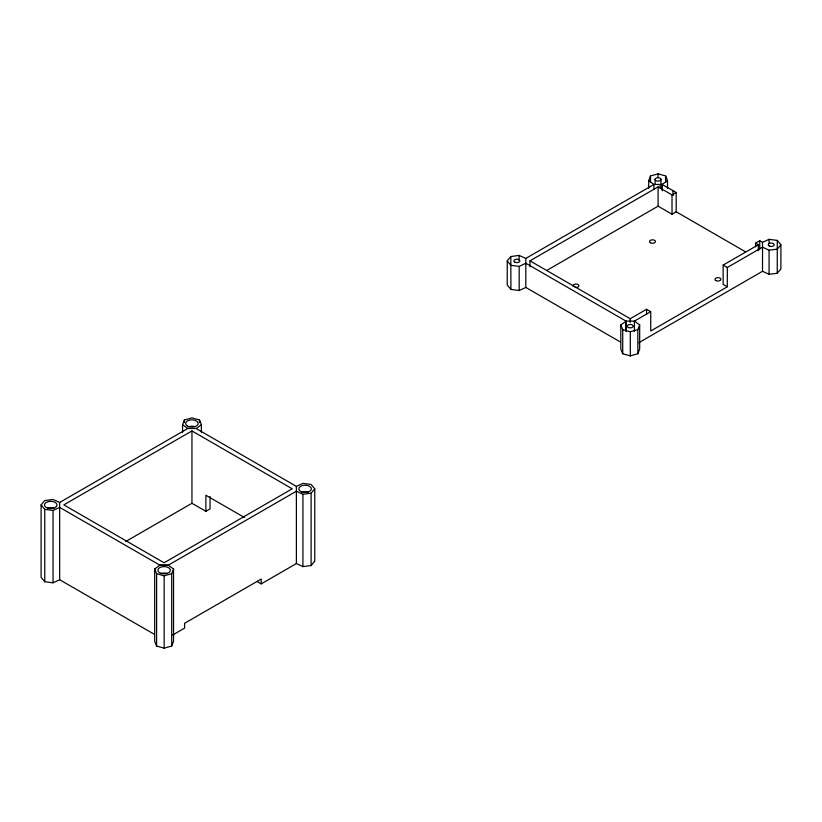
<?xml version="1.0" encoding="UTF-8"?>
<svg xmlns="http://www.w3.org/2000/svg" width="822" height="822" viewBox="0 0 822 822"><rect width="100%" height="100%" fill="white"/><g stroke="black" fill="none" stroke-linecap="round" stroke-linejoin="round"><path stroke-width="1.23" d="M59.667 502.468L59.677 579.746L53.05 582.808L44.768 581.719L41.1 577.301L41.1 504.944L44.696 500.588L52.957 499.457L59.667 502.468L187.776 428.509L196.129 428.509L296.382 486.388L302.958 483.377L311.137 484.466L314.764 488.833L314.764 561.19L311.106 565.546L302.928 566.625L296.382 563.573L261.18 583.897L257.009 581.483M125.684 541.534L191.947 503.28L205.88 511.315L205.88 495.234L244.35 517.449M646.554 314.117L646.554 309.298L630.238 318.72L529.974 260.831L529.974 266.862M546.548 270.561L658.083 206.168L658.083 186.871L672.016 194.906L676.187 192.492L662.121 184.467L653.911 184.457L525.803 258.416L519.093 255.406L510.832 256.536L507.236 260.893L507.236 285.008L510.904 289.426L519.185 290.515L525.813 287.453L525.803 258.416M658.083 206.168L672.016 214.203L672.016 194.906M758.346 250.782L758.346 244.751L723.144 265.074L723.144 284.371L727.316 286.786L727.316 267.489L762.518 247.165L769.063 250.217L777.242 249.148L780.9 244.781L777.273 240.414L769.094 239.325L762.518 242.346L759.734 240.733L755.562 243.148L755.562 246.764M662.121 184.467L662.1 189.543L662.059 184.467L667.526 180.665L665.645 175.939L658.083 173.843L650.531 175.949L648.692 180.655L648.692 188.269M171.706 646.041L171.706 573.684L173.534 568.958L168.274 565.176L159.92 565.176L154.68 568.999L154.68 641.355L156.591 646.051L164.164 648.157L171.706 646.041L173.534 641.314L173.534 568.958M626.025 321.145L626.025 331.307L626.056 321.125L620.816 324.947L620.816 349.073L622.727 353.768L630.299 355.875L637.841 353.748L637.841 329.632L639.67 324.906L634.409 321.125L626.056 321.125L525.803 263.245L519.185 266.4L510.904 265.311L507.236 260.893M637.841 353.748L639.67 349.021L639.67 324.906M182.556 432.321L182.556 424.707L184.395 420.001L191.947 417.895L199.52 419.991L201.39 424.707L201.39 432.331M311.106 565.546L311.106 493.2L314.764 488.833M638.828 342.692L762.518 271.281L769.063 274.332L777.242 273.264L780.9 268.897L780.9 244.781M201.39 424.707L196.15 428.611M191.947 430.923L63.839 504.883L164.102 562.772L292.211 488.802L191.947 430.923L191.947 503.28M529.974 260.831L658.083 186.871M672.016 214.203L676.187 211.788L745.451 251.779M205.88 511.315L210.052 508.9L210.052 496.539M727.316 286.786L650.736 330.999L650.736 311.702L634.409 321.125L634.409 331.287M172.63 635.026L184.601 628.111L184.601 623.292L261.18 579.068L261.18 583.897M41.1 504.944L44.768 509.363L53.05 510.452L59.677 507.39L159.92 565.176M620.816 324.947L622.727 329.643L630.299 331.749L637.841 329.632M154.68 568.999L156.591 573.694L164.164 575.801L171.706 573.684M159.889 565.197L168.274 565.176L296.382 491.217L302.928 494.269L311.106 493.2M755.562 243.148L758.346 244.751M723.144 265.074L727.316 267.489M646.554 309.298L650.736 311.702M620.548 342.065L525.813 287.453M154.413 634.358L59.677 579.746M648.692 180.655L653.911 184.457L653.911 189.533M182.556 424.707L187.776 428.509M672.715 190.488L673.372 195.461M660.025 184.467L660.343 188.269M777.273 240.414L777.242 273.264M769.094 239.325L769.094 243.137M769.063 250.217L769.063 274.332M762.518 242.346L762.518 271.281M759.734 240.733L759.734 249.179M676.187 192.492L676.187 211.788M667.526 180.665L667.526 188.279M665.645 175.939L665.645 182.289M662.296 184.457L662.296 190.796M660.97 179.607A2.949 1.706 0 0 1 656.275 180.778A2.949 1.706 0 0 1 656.86 177.85A2.949 1.706 0 0 1 660.97 179.607L660.97 184.549M658.083 173.843L658.083 177.644M655.093 179.217L655.093 184.159M650.531 175.949L650.531 182.299M630.238 318.72L630.238 322.337M630.299 331.749L630.299 355.875M622.727 329.643L622.727 353.768M519.185 266.4L519.185 290.515M519.093 255.406L519.093 260.482M510.832 256.536L510.904 289.426M302.928 494.269L302.928 566.625M296.382 486.388L296.382 563.573M199.52 419.991L199.52 422.529M184.395 420.001L184.395 422.539M164.164 575.801L164.164 648.157M156.591 573.694L156.591 646.051M53.05 510.452L53.05 582.808M44.768 509.363L44.768 581.719M573.335 286.559A2.949 1.706 0 0 1 575.246 284.093A2.949 1.706 0 0 1 578.883 285.799A2.949 1.706 0 0 1 575.081 287.392M47.635 508.212A6.299 3.637 0 0 1 53.933 508.243M301.993 492.09A6.299 3.637 0 0 1 308.301 492.121M188.485 426.834A6.299 3.637 0 0 1 194.773 426.659M160.968 573.499A6.299 3.637 0 0 1 167.267 573.499M650.428 242.747A2.949 1.706 0 0 0 655.37 241.976A2.949 1.706 0 0 0 651.754 239.89A2.949 1.706 0 0 0 650.428 242.747M716.085 280.641A2.949 1.706 0 0 0 720.873 279.603A2.949 1.706 0 0 0 716.928 277.723A2.949 1.706 0 0 0 716.085 280.641M769.382 246.107A2.949 1.706 0 0 0 774.149 245.028A2.949 1.706 0 0 0 770.163 243.178A2.949 1.706 0 0 0 769.382 246.107M514.932 262.177A2.949 1.706 0 0 0 519.771 261.232A2.949 1.706 0 0 0 515.928 259.279A2.949 1.706 0 0 0 514.932 262.177M628.676 327.608A2.949 1.706 0 0 0 633.207 326.242A2.949 1.706 0 0 0 628.881 324.659A2.949 1.706 0 0 0 628.676 327.608M187.663 426.156A6.299 3.637 0 0 0 198.061 424.224A6.299 3.637 0 0 0 189.964 420.001A6.299 3.637 0 0 0 187.663 426.156M159.663 572.79A6.299 3.637 0 0 0 170.205 571.167A6.299 3.637 0 0 0 162.489 566.707A6.299 3.637 0 0 0 159.663 572.79M301.89 491.957A6.299 3.637 0 0 0 311.394 488.854A6.299 3.637 0 0 0 301.993 485.658A6.299 3.637 0 0 0 301.89 491.957M47.553 508.088A6.299 3.637 0 0 0 57.047 504.975A6.299 3.637 0 0 0 47.635 501.78A6.299 3.637 0 0 0 47.553 508.088"/></g></svg>
